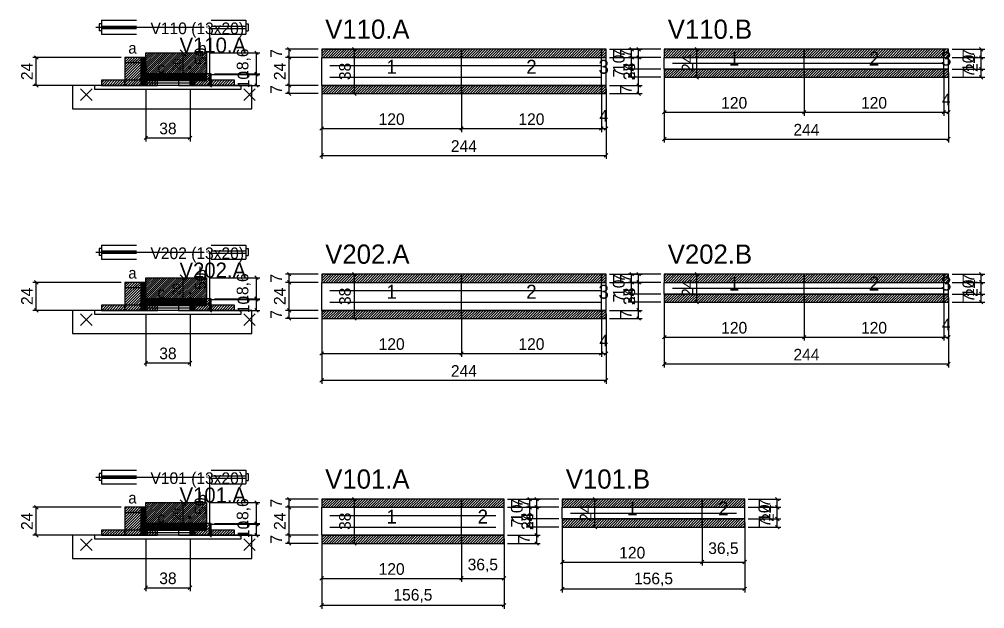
# Model space of a CAD drawing. Extents: x -9000 to 3070, y -3947 to 1250.
# Drawn here: x -69 to 760, y -3947 to -3441 of the extents above; entities that cross this region are included whole.
import ezdxf
from ezdxf.enums import TextEntityAlignment as Align

# ---------------------------------------------------------------- set-up
doc = ezdxf.new("R2010")
doc.units = 0
for name, color, linetype in [('5', 5, 'Continuous'), ('BARRA_ANCORAGEM', 126, 'Continuous'), ('barrote', 126, 'Continuous'), ('CONCRETO', 251, 'Continuous'), ('COTA', 241, 'Continuous'), ('Cota Seção (2x)', 241, 'Continuous'), ('detalhes', 7, 'Continuous'), ('Hachura', 251, 'Continuous'), ('HACHURACONCRETO', 251, 'Continuous'), ('Madeira', 126, 'Continuous'), ('NOMENCLATURA', 7, 'Continuous'), ('Painéis', 200, 'Continuous'), ('presilha', 224, 'Continuous'), ('SARR_2.2x5', 40, 'Continuous'), ('SARR_2.2x7', 40, 'Continuous'), ('SARRAFO_2_2X7', 40, 'Continuous'), ('SCO-___-LAJ', 224, 'Continuous'), ('TENSOR', 224, 'Continuous'), ('Texto Seção', 7, 'Continuous')]:
    doc.layers.add(name, color=color, linetype=linetype)
doc.dimstyles.new('PAINEL', dxfattribs={"dimtxt": 10, "dimasz": 3, "dimexe": 3, "dimexo": 3, "dimgap": 3, "dimtad": 1, "dimblk": 'OBLIQUE', "dimblk1": 'OBLIQUE', "dimcen": 2.5, "dimclrd": 4, "dimclre": 4, "dimclrt": 240, "dimazin": 3, "dimtfac": 1, "dimtmove": 0, "dimatfit": 3})
doc.dimstyles.new('SECAO2X', dxfattribs={"dimtxt": 7, "dimasz": 5, "dimexe": 3, "dimexo": 3, "dimgap": 2, "dimtad": 3, "dimblk": 'OBLIQUE', "dimblk1": 'OBLIQUE', "dimcen": 2.5, "dimclrd": 4, "dimclre": 4, "dimclrt": 1, "dimazin": 3, "dimtfac": 1, "dimtmove": 0, "dimatfit": 3})

# ---------------------------------------------------------------- blocks, each defined once
blk = doc.blocks.new('PAR_ESQ')
for p, q in [((-1, -1), (1, 1)), ((-1, 1), (1, -1))]:
    blk.add_line(p, q)
blk = doc.blocks.new('PAR_FUNDO_ESQ')
for p, q in [((-1, -1), (1, 1)), ((-1, 1), (1, -1))]:
    blk.add_line(p, q)
blk = doc.blocks.new('PAR_FUNDO_DIR')
for p, q in [((-1, -1), (1, 1)), ((-1, 1), (1, -1))]:
    blk.add_line(p, q)
blk = doc.blocks.new('par_int_esq')
for p, q in [((-1, -1), (1, 1)), ((-1, 1), (1, -1))]:
    blk.add_line(p, q)
blk = doc.blocks.new('par_int_dir')
for p, q in [((-1, -1), (1, 1)), ((-1, 1), (1, -1))]:
    blk.add_line(p, q)
blk = doc.blocks.new('_OBLIQUE')
at = {"color": 0, "linetype": 'BYBLOCK'}
blk.add_line((-0.5, -0.5), (0.5, 0.5), dxfattribs=at)

msp = doc.modelspace()

# ---------------------------------------------------------------- hatches: boundary and pattern name
at = {"layer": 'COTA'}
h = msp.add_hatch(dxfattribs=at)
h.set_pattern_fill('ANSI31', scale=0.4)
h.paths.add_polyline_path([(40, -3490), (40, -3470), (91.98, -3470), (91.98, -3488.6), (78, -3488.6), (78, -3490)])
h = msp.add_hatch(dxfattribs=at)
h.set_pattern_fill('ANSI31', scale=0.5)
h.paths.add_polyline_path([(191, -3474), (311, -3474), (311, -3467), (191, -3467)])
h = msp.add_hatch(dxfattribs=at)
h.set_pattern_fill('ANSI31', scale=0.5)
h.paths.add_polyline_path([(311, -3474), (431, -3474), (431, -3467), (311, -3467)])
h = msp.add_hatch(dxfattribs=at)
h.set_pattern_fill('ANSI31', scale=0.5)
h.paths.add_polyline_path([(431, -3474), (435, -3474), (435, -3467), (431, -3467)])
h = msp.add_hatch(dxfattribs=at)
h.set_pattern_fill('ANSI31', scale=0.5)
h.paths.add_polyline_path([(485, -3474), (605, -3474), (605, -3467), (485, -3467)])
h = msp.add_hatch(dxfattribs=at)
h.set_pattern_fill('ANSI31', scale=0.5)
h.paths.add_polyline_path([(605, -3474), (725, -3474), (725, -3467), (605, -3467)])
h = msp.add_hatch(dxfattribs=at)
h.set_pattern_fill('ANSI31', scale=0.5)
h.paths.add_polyline_path([(725, -3474), (729, -3474), (729, -3467), (725, -3467)])
h = msp.add_hatch(dxfattribs=at)
h.set_pattern_fill('ANSI31', scale=0.5)
h.paths.add_polyline_path([(485, -3491), (605, -3491), (605, -3484), (485, -3484)])
h = msp.add_hatch(dxfattribs=at)
h.set_pattern_fill('ANSI31', scale=0.5)
h.paths.add_polyline_path([(605, -3491), (725, -3491), (725, -3484), (605, -3484)])
h = msp.add_hatch(dxfattribs=at)
h.set_pattern_fill('ANSI31', scale=0.5)
h.paths.add_polyline_path([(725, -3491), (729, -3491), (729, -3484), (725, -3484)])
h = msp.add_hatch(dxfattribs=at)
h.set_pattern_fill('ANSI31', scale=0.5)
h.paths.add_polyline_path([(191, -3505), (311, -3505), (311, -3498), (191, -3498)])
h = msp.add_hatch(dxfattribs=at)
h.set_pattern_fill('ANSI31', scale=0.5)
h.paths.add_polyline_path([(311, -3505), (431, -3505), (431, -3498), (311, -3498)])
h = msp.add_hatch(dxfattribs=at)
h.set_pattern_fill('ANSI31', scale=0.5)
h.paths.add_polyline_path([(431, -3505), (435, -3505), (435, -3498), (431, -3498)])
h = msp.add_hatch(dxfattribs=at)
h.set_pattern_fill('ANSI31', scale=0.5)
h.paths.add_polyline_path([(191, -3667), (311, -3667), (311, -3660), (191, -3660)])
h = msp.add_hatch(dxfattribs=at)
h.set_pattern_fill('ANSI31', scale=0.5)
h.paths.add_polyline_path([(311, -3667), (431, -3667), (431, -3660), (311, -3660)])
h = msp.add_hatch(dxfattribs=at)
h.set_pattern_fill('ANSI31', scale=0.5)
h.paths.add_polyline_path([(431, -3667), (435, -3667), (435, -3660), (431, -3660)])
h = msp.add_hatch(dxfattribs=at)
h.set_pattern_fill('ANSI31', scale=0.5)
h.paths.add_polyline_path([(485, -3667), (605, -3667), (605, -3660), (485, -3660)])
h = msp.add_hatch(dxfattribs=at)
h.set_pattern_fill('ANSI31', scale=0.5)
h.paths.add_polyline_path([(605, -3667), (725, -3667), (725, -3660), (605, -3660)])
h = msp.add_hatch(dxfattribs=at)
h.set_pattern_fill('ANSI31', scale=0.5)
h.paths.add_polyline_path([(725, -3667), (729, -3667), (729, -3660), (725, -3660)])
h = msp.add_hatch(dxfattribs=at)
h.set_pattern_fill('ANSI31', scale=0.4)
h.paths.add_polyline_path([(40, -3683), (40, -3663), (91.98, -3663), (91.98, -3681.6), (78, -3681.6), (78, -3683)])
h = msp.add_hatch(dxfattribs=at)
h.set_pattern_fill('ANSI31', scale=0.5)
h.paths.add_polyline_path([(485, -3684), (605, -3684), (605, -3677), (485, -3677)])
h = msp.add_hatch(dxfattribs=at)
h.set_pattern_fill('ANSI31', scale=0.5)
h.paths.add_polyline_path([(605, -3684), (725, -3684), (725, -3677), (605, -3677)])
h = msp.add_hatch(dxfattribs=at)
h.set_pattern_fill('ANSI31', scale=0.5)
h.paths.add_polyline_path([(725, -3684), (729, -3684), (729, -3677), (725, -3677)])
h = msp.add_hatch(dxfattribs=at)
h.set_pattern_fill('ANSI31', scale=0.5)
h.paths.add_polyline_path([(191, -3698), (311, -3698), (311, -3691), (191, -3691)])
h = msp.add_hatch(dxfattribs=at)
h.set_pattern_fill('ANSI31', scale=0.5)
h.paths.add_polyline_path([(311, -3698), (431, -3698), (431, -3691), (311, -3691)])
h = msp.add_hatch(dxfattribs=at)
h.set_pattern_fill('ANSI31', scale=0.5)
h.paths.add_polyline_path([(431, -3698), (435, -3698), (435, -3691), (431, -3691)])
h = msp.add_hatch(dxfattribs=at)
h.set_pattern_fill('ANSI31', scale=0.4)
h.paths.add_polyline_path([(40, -3876), (40, -3856), (91.98, -3856), (91.98, -3874.6), (78, -3874.6), (78, -3876)])
h = msp.add_hatch(dxfattribs=at)
h.set_pattern_fill('ANSI31', scale=0.5)
h.paths.add_polyline_path([(191, -3860), (311, -3860), (311, -3853), (191, -3853)])
h = msp.add_hatch(dxfattribs=at)
h.set_pattern_fill('ANSI31', scale=0.5)
h.paths.add_polyline_path([(311, -3860), (347.5, -3860), (347.5, -3853), (311, -3853)])
h = msp.add_hatch(dxfattribs=at)
h.set_pattern_fill('ANSI31', scale=0.5)
h.paths.add_polyline_path([(397.5, -3860), (517.5, -3860), (517.5, -3853), (397.5, -3853)])
h = msp.add_hatch(dxfattribs=at)
h.set_pattern_fill('ANSI31', scale=0.5)
h.paths.add_polyline_path([(517.5, -3860), (554, -3860), (554, -3853), (517.5, -3853)])
h = msp.add_hatch(dxfattribs=at)
h.set_pattern_fill('ANSI31', scale=0.5)
h.paths.add_polyline_path([(397.5, -3877), (517.5, -3877), (517.5, -3870), (397.5, -3870)])
h = msp.add_hatch(dxfattribs=at)
h.set_pattern_fill('ANSI31', scale=0.5)
h.paths.add_polyline_path([(517.5, -3877), (554, -3877), (554, -3870), (517.5, -3870)])
h = msp.add_hatch(dxfattribs=at)
h.set_pattern_fill('ANSI31', scale=0.5)
h.paths.add_polyline_path([(191, -3891), (311, -3891), (311, -3884), (191, -3884)])
h = msp.add_hatch(dxfattribs=at)
h.set_pattern_fill('ANSI31', scale=0.5)
h.paths.add_polyline_path([(311, -3891), (347.5, -3891), (347.5, -3884), (311, -3884)])
at = {"layer": 'Hachura'}
h = msp.add_hatch(dxfattribs=at)
h.set_pattern_fill('ANSI31', scale=0.5)
h.paths.add_polyline_path([(22, -3498), (36, -3498), (36, -3474), (22, -3474)])
h = msp.add_hatch(dxfattribs=at)
h.set_pattern_fill('ANSI31', scale=0.5)
h.paths.add_polyline_path([(22, -3478.4), (36, -3478.4), (36, -3474), (22, -3474)])
h = msp.add_hatch(dxfattribs=at)
h.set_pattern_fill('SOLID')
h.paths.add_polyline_path([(36, -3498), (40, -3498), (40, -3474), (36, -3474)])
h = msp.add_hatch(dxfattribs=at)
h.set_pattern_fill('SOLID')
h.paths.add_polyline_path([(78, -3498), (82, -3498), (82, -3488), (78, -3488)])
h = msp.add_hatch(dxfattribs=at)
h.set_pattern_fill('SOLID')
h.paths.add_polyline_path([(78, -3488), (91.98, -3488), (91.98, -3494), (78, -3494)])
h = msp.add_hatch(dxfattribs=at)
h.set_pattern_fill('ANSI31', scale=0.5)
h.paths.add_polyline_path([(82, -3498), (96, -3498), (96, -3488), (82, -3488)])
h = msp.add_hatch(dxfattribs=at)
h.set_pattern_fill('ANSI31', scale=0.5)
h.paths.add_polyline_path([(82, -3492.4), (96, -3492.4), (96, -3488), (82, -3488)])
h = msp.add_hatch(dxfattribs=at)
h.set_pattern_fill('ANSI31', scale=0.5)
h.paths.add_polyline_path([(2, -3498), (22, -3498), (22, -3493.6), (2, -3493.6)])
h = msp.add_hatch(dxfattribs=at)
h.set_pattern_fill('SOLID')
h.paths.add_polyline_path([(40, -3493.6), (78, -3493.6), (78, -3490), (40, -3490)])
h = msp.add_hatch(dxfattribs=at)
h.set_pattern_fill('ANSI31', scale=0.5)
h.paths.add_polyline_path([(40, -3498), (50, -3498), (50, -3493.6), (40, -3493.6)])
h = msp.add_hatch(dxfattribs=at)
h.set_pattern_fill('ANSI31', scale=0.5)
h.paths.add_polyline_path([(96, -3498), (116, -3498), (116, -3493.6), (96, -3493.6)])
h = msp.add_hatch(dxfattribs=at)
h.set_pattern_fill('ANSI31', scale=0.5)
h.paths.add_polyline_path([(22, -3691), (36, -3691), (36, -3667), (22, -3667)])
h = msp.add_hatch(dxfattribs=at)
h.set_pattern_fill('ANSI31', scale=0.5)
h.paths.add_polyline_path([(22, -3671.4), (36, -3671.4), (36, -3667), (22, -3667)])
h = msp.add_hatch(dxfattribs=at)
h.set_pattern_fill('SOLID')
h.paths.add_polyline_path([(36, -3691), (40, -3691), (40, -3667), (36, -3667)])
h = msp.add_hatch(dxfattribs=at)
h.set_pattern_fill('ANSI31', scale=0.5)
h.paths.add_polyline_path([(2, -3691), (22, -3691), (22, -3686.6), (2, -3686.6)])
h = msp.add_hatch(dxfattribs=at)
h.set_pattern_fill('SOLID')
h.paths.add_polyline_path([(40, -3686.6), (78, -3686.6), (78, -3683), (40, -3683)])
h = msp.add_hatch(dxfattribs=at)
h.set_pattern_fill('ANSI31', scale=0.5)
h.paths.add_polyline_path([(40, -3691), (50, -3691), (50, -3686.6), (40, -3686.6)])
h = msp.add_hatch(dxfattribs=at)
h.set_pattern_fill('SOLID')
h.paths.add_polyline_path([(78, -3691), (82, -3691), (82, -3681), (78, -3681)])
h = msp.add_hatch(dxfattribs=at)
h.set_pattern_fill('SOLID')
h.paths.add_polyline_path([(78, -3681), (91.98, -3681), (91.98, -3687), (78, -3687)])
h = msp.add_hatch(dxfattribs=at)
h.set_pattern_fill('ANSI31', scale=0.5)
h.paths.add_polyline_path([(82, -3691), (96, -3691), (96, -3681), (82, -3681)])
h = msp.add_hatch(dxfattribs=at)
h.set_pattern_fill('ANSI31', scale=0.5)
h.paths.add_polyline_path([(82, -3685.4), (96, -3685.4), (96, -3681), (82, -3681)])
h = msp.add_hatch(dxfattribs=at)
h.set_pattern_fill('ANSI31', scale=0.5)
h.paths.add_polyline_path([(96, -3691), (116, -3691), (116, -3686.6), (96, -3686.6)])
h = msp.add_hatch(dxfattribs=at)
h.set_pattern_fill('ANSI31', scale=0.5)
h.paths.add_polyline_path([(22, -3884), (36, -3884), (36, -3860), (22, -3860)])
h = msp.add_hatch(dxfattribs=at)
h.set_pattern_fill('ANSI31', scale=0.5)
h.paths.add_polyline_path([(22, -3864.4), (36, -3864.4), (36, -3860), (22, -3860)])
h = msp.add_hatch(dxfattribs=at)
h.set_pattern_fill('SOLID')
h.paths.add_polyline_path([(36, -3884), (40, -3884), (40, -3860), (36, -3860)])
h = msp.add_hatch(dxfattribs=at)
h.set_pattern_fill('SOLID')
h.paths.add_polyline_path([(40, -3879.6), (78, -3879.6), (78, -3876), (40, -3876)])
h = msp.add_hatch(dxfattribs=at)
h.set_pattern_fill('SOLID')
h.paths.add_polyline_path([(78, -3884), (82, -3884), (82, -3874), (78, -3874)])
h = msp.add_hatch(dxfattribs=at)
h.set_pattern_fill('SOLID')
h.paths.add_polyline_path([(78, -3874), (91.98, -3874), (91.98, -3880), (78, -3880)])
h = msp.add_hatch(dxfattribs=at)
h.set_pattern_fill('ANSI31', scale=0.5)
h.paths.add_polyline_path([(82, -3884), (96, -3884), (96, -3874), (82, -3874)])
h = msp.add_hatch(dxfattribs=at)
h.set_pattern_fill('ANSI31', scale=0.5)
h.paths.add_polyline_path([(82, -3878.4), (96, -3878.4), (96, -3874), (82, -3874)])
h = msp.add_hatch(dxfattribs=at)
h.set_pattern_fill('ANSI31', scale=0.5)
h.paths.add_polyline_path([(2, -3884), (22, -3884), (22, -3879.6), (2, -3879.6)])
h = msp.add_hatch(dxfattribs=at)
h.set_pattern_fill('ANSI31', scale=0.5)
h.paths.add_polyline_path([(40, -3884), (50, -3884), (50, -3879.6), (40, -3879.6)])
h = msp.add_hatch(dxfattribs=at)
h.set_pattern_fill('ANSI31', scale=0.5)
h.paths.add_polyline_path([(96, -3884), (116, -3884), (116, -3879.6), (96, -3879.6)])
at = {"layer": 'HACHURACONCRETO'}
h = msp.add_hatch(dxfattribs=at)
h.set_pattern_fill('ANSI31', scale=0.3)
h.paths.add_polyline_path([(40, -3493.6), (78, -3493.6), (78, -3488), (40, -3488)])
h = msp.add_hatch(dxfattribs=at)
h.set_pattern_fill('ANSI31', scale=0.3)
h.paths.add_polyline_path([(40, -3686.6), (78, -3686.6), (78, -3681), (40, -3681)])
h = msp.add_hatch(dxfattribs=at)
h.set_pattern_fill('ANSI31', scale=0.3)
h.paths.add_polyline_path([(40, -3879.6), (78, -3879.6), (78, -3874), (40, -3874)])

# ---------------------------------------------------------------- linework, layer by layer
for p, q in [((0, -3445), (0, -3451)), ((2, -3445), (0, -3445)), ((2, -3442), (32, -3442)), ((2, -3442), (2, -3454)), ((96, -3442), (126, -3442)), ((126, -3442), (126, -3454)), ((126, -3445), (128, -3445)), ((128, -3445), (128, -3451)), ((2, -3451), (0, -3451)), ((2, -3447), (32, -3447)), ((2, -3449), (32, -3449)), ((2, -3454), (32, -3454)), ((96, -3447), (126, -3447)), ((96, -3449), (126, -3449)), ((96, -3454), (126, -3454)), ((126, -3451), (128, -3451)), ((2, -3635), (32, -3635)), ((2, -3635), (2, -3647)), ((96, -3635), (126, -3635)), ((126, -3635), (126, -3647)), ((0, -3638), (0, -3644)), ((2, -3638), (0, -3638)), ((2, -3644), (0, -3644)), ((2, -3640), (32, -3640)), ((2, -3642), (32, -3642)), ((96, -3640), (126, -3640)), ((96, -3642), (126, -3642)), ((126, -3638), (128, -3638)), ((126, -3644), (128, -3644)), ((128, -3638), (128, -3644)), ((2, -3647), (32, -3647)), ((96, -3647), (126, -3647)), ((0, -3831), (0, -3837)), ((2, -3831), (0, -3831)), ((2, -3828), (32, -3828)), ((2, -3828), (2, -3840)), ((2, -3833), (32, -3833)), ((2, -3835), (32, -3835)), ((96, -3828), (126, -3828)), ((96, -3833), (126, -3833)), ((96, -3835), (126, -3835)), ((126, -3828), (126, -3840)), ((126, -3831), (128, -3831)), ((128, -3831), (128, -3837)), ((2, -3837), (0, -3837)), ((2, -3840), (32, -3840)), ((96, -3840), (126, -3840)), ((126, -3837), (128, -3837))]:
    msp.add_line(p, q)
at = {"layer": 'BARRA_ANCORAGEM'}
for p, q in [((40, -3490.3), (78, -3490.3)), ((40, -3492.3), (40, -3490.3)), ((40, -3492.3), (78, -3492.3)), ((40, -3493.7), (78, -3493.7)), ((40, -3495.7), (40, -3493.7)), ((40, -3495.7), (78, -3495.7)), ((78, -3492.3), (78, -3490.3)), ((78, -3495.7), (78, -3493.7)), ((40, -3683.3), (78, -3683.3)), ((40, -3685.3), (40, -3683.3)), ((40, -3685.3), (78, -3685.3)), ((40, -3686.7), (78, -3686.7)), ((40, -3688.7), (40, -3686.7)), ((78, -3685.3), (78, -3683.3)), ((78, -3688.7), (78, -3686.7)), ((40, -3688.7), (78, -3688.7)), ((40, -3876.3), (78, -3876.3)), ((40, -3878.3), (40, -3876.3)), ((78, -3878.3), (78, -3876.3)), ((40, -3878.3), (78, -3878.3)), ((40, -3879.7), (78, -3879.7)), ((40, -3881.7), (40, -3879.7)), ((40, -3881.7), (78, -3881.7)), ((78, -3881.7), (78, -3879.7))]:
    msp.add_line(p, q, dxfattribs=at)
at = {"layer": 'barrote'}
for points in [[(-22.99, -3518), (130.99, -3518), (130.99, -3498), (-22.99, -3498)], [(-22.99, -3711), (130.99, -3711), (130.99, -3691), (-22.99, -3691)], [(-22.99, -3904), (130.99, -3904), (130.99, -3884), (-22.99, -3884)]]:
    msp.add_lwpolyline(points, close=True, dxfattribs=at)
at = {"layer": 'CONCRETO'}
for points in [[(40, -3490), (40, -3470), (91.98, -3470), (91.98, -3488.6), (78, -3488.6), (78, -3490)], [(40, -3683), (40, -3663), (91.98, -3663), (91.98, -3681.6), (78, -3681.6), (78, -3683)], [(40, -3876), (40, -3856), (91.98, -3856), (91.98, -3874.6), (78, -3874.6), (78, -3876)]]:
    msp.add_lwpolyline(points, close=True, dxfattribs=at)
at = {"layer": 'HACHURACONCRETO'}
for points in [[(40, -3493.6), (78, -3493.6), (78, -3488), (40, -3488)], [(40, -3686.6), (78, -3686.6), (78, -3681), (40, -3681)], [(40, -3879.6), (78, -3879.6), (78, -3874), (40, -3874)]]:
    msp.add_lwpolyline(points, close=True, dxfattribs=at)
at = {"layer": 'Madeira'}
for points in [[(22, -3498), (36, -3498), (36, -3474), (22, -3474)], [(22, -3478.4), (36, -3478.4), (36, -3474), (22, -3474)], [(82, -3498), (96, -3498), (96, -3488), (82, -3488)], [(82, -3492.4), (96, -3492.4), (96, -3488), (82, -3488)], [(2, -3498), (22, -3498), (22, -3493.6), (2, -3493.6)], [(22, -3498), (36, -3498), (36, -3493.6), (22, -3493.6)], [(40, -3498), (50, -3498), (50, -3493.6), (40, -3493.6)], [(68, -3498), (78, -3498), (78, -3493.6), (68, -3493.6)], [(96, -3498), (116, -3498), (116, -3493.6), (96, -3493.6)], [(22, -3691), (36, -3691), (36, -3667), (22, -3667)], [(22, -3671.4), (36, -3671.4), (36, -3667), (22, -3667)], [(2, -3691), (22, -3691), (22, -3686.6), (2, -3686.6)], [(22, -3691), (36, -3691), (36, -3686.6), (22, -3686.6)], [(40, -3691), (50, -3691), (50, -3686.6), (40, -3686.6)], [(68, -3691), (78, -3691), (78, -3686.6), (68, -3686.6)], [(82, -3691), (96, -3691), (96, -3681), (82, -3681)], [(82, -3685.4), (96, -3685.4), (96, -3681), (82, -3681)], [(96, -3691), (116, -3691), (116, -3686.6), (96, -3686.6)], [(22, -3884), (36, -3884), (36, -3860), (22, -3860)], [(22, -3864.4), (36, -3864.4), (36, -3860), (22, -3860)], [(82, -3884), (96, -3884), (96, -3874), (82, -3874)], [(82, -3878.4), (96, -3878.4), (96, -3874), (82, -3874)], [(2, -3884), (22, -3884), (22, -3879.6), (2, -3879.6)], [(22, -3884), (36, -3884), (36, -3879.6), (22, -3879.6)], [(40, -3884), (50, -3884), (50, -3879.6), (40, -3879.6)], [(68, -3884), (78, -3884), (78, -3879.6), (68, -3879.6)], [(96, -3884), (116, -3884), (116, -3879.6), (96, -3879.6)]]:
    msp.add_lwpolyline(points, close=True, dxfattribs=at)
at = {"layer": 'Painéis'}
for p, q in [((191, -3474), (311, -3474)), ((191, -3498), (191, -3474)), ((311, -3498), (311, -3474)), ((311, -3498), (311, -3474)), ((311, -3474), (431, -3474)), ((311, -3498), (311, -3474)), ((431, -3498), (431, -3474)), ((431, -3498), (431, -3474)), ((431, -3474), (435, -3474)), ((431, -3498), (431, -3474)), ((435, -3498), (435, -3474)), ((485, -3474), (605, -3474)), ((485, -3484), (485, -3474)), ((605, -3484), (605, -3474)), ((605, -3484), (605, -3474)), ((605, -3474), (725, -3474)), ((605, -3484), (605, -3474)), ((725, -3484), (725, -3474)), ((725, -3484), (725, -3474)), ((725, -3474), (729, -3474)), ((725, -3484), (725, -3474)), ((729, -3484), (729, -3474)), ((485, -3484), (605, -3484)), ((605, -3484), (725, -3484)), ((725, -3484), (729, -3484)), ((191, -3498), (311, -3498)), ((311, -3498), (431, -3498)), ((431, -3498), (435, -3498)), ((191, -3667), (311, -3667)), ((191, -3691), (191, -3667)), ((311, -3691), (311, -3667)), ((311, -3691), (311, -3667)), ((311, -3667), (431, -3667)), ((311, -3691), (311, -3667)), ((431, -3691), (431, -3667)), ((431, -3691), (431, -3667)), ((431, -3667), (435, -3667)), ((431, -3691), (431, -3667)), ((435, -3691), (435, -3667)), ((485, -3667), (605, -3667)), ((485, -3677), (485, -3667)), ((605, -3677), (605, -3667)), ((605, -3677), (605, -3667)), ((605, -3667), (725, -3667)), ((605, -3677), (605, -3667)), ((725, -3677), (725, -3667)), ((725, -3677), (725, -3667)), ((725, -3667), (729, -3667)), ((725, -3677), (725, -3667)), ((729, -3677), (729, -3667)), ((485, -3677), (605, -3677)), ((605, -3677), (725, -3677)), ((725, -3677), (729, -3677)), ((191, -3691), (311, -3691)), ((311, -3691), (431, -3691)), ((431, -3691), (435, -3691)), ((191, -3860), (311, -3860)), ((191, -3884), (191, -3860)), ((311, -3884), (311, -3860)), ((311, -3884), (311, -3860)), ((311, -3860), (347.5, -3860)), ((311, -3884), (311, -3860)), ((347.5, -3884), (347.5, -3860)), ((397.5, -3860), (517.5, -3860)), ((397.5, -3870), (397.5, -3860)), ((517.5, -3870), (517.5, -3860)), ((517.5, -3870), (517.5, -3860)), ((517.5, -3860), (554, -3860)), ((517.5, -3870), (517.5, -3860)), ((554, -3870), (554, -3860)), ((397.5, -3870), (517.5, -3870)), ((517.5, -3870), (554, -3870)), ((191, -3884), (311, -3884)), ((311, -3884), (347.5, -3884))]:
    msp.add_line(p, q, dxfattribs=at)
for points in [[(36, -3498), (40, -3498), (40, -3474), (36, -3474)], [(78, -3498), (82, -3498), (82, -3488), (78, -3488)], [(78, -3488), (91.98, -3488), (91.98, -3488.6), (78, -3488.6)], [(40, -3493.6), (78, -3493.6), (78, -3490), (40, -3490)], [(36, -3691), (40, -3691), (40, -3667), (36, -3667)], [(40, -3686.6), (78, -3686.6), (78, -3683), (40, -3683)], [(78, -3691), (82, -3691), (82, -3681), (78, -3681)], [(78, -3681), (91.98, -3681), (91.98, -3681.6), (78, -3681.6)], [(36, -3884), (40, -3884), (40, -3860), (36, -3860)], [(40, -3879.6), (78, -3879.6), (78, -3876), (40, -3876)], [(78, -3884), (82, -3884), (82, -3874), (78, -3874)], [(78, -3874), (91.98, -3874), (91.98, -3874.6), (78, -3874.6)]]:
    msp.add_lwpolyline(points, close=True, dxfattribs=at)
at = {"layer": 'presilha'}
for p, q in [((-16, -3511), (-6, -3501)), ((-16, -3501), (-6, -3511)), ((124, -3511), (134, -3501)), ((124, -3501), (134, -3511)), ((-16, -3704), (-6, -3694)), ((-16, -3694), (-6, -3704)), ((124, -3704), (134, -3694)), ((124, -3694), (134, -3704)), ((-16, -3897), (-6, -3887)), ((-16, -3887), (-6, -3897)), ((124, -3897), (134, -3887)), ((124, -3887), (134, -3897))]:
    msp.add_line(p, q, dxfattribs=at)
at = {"layer": 'SARR_2.2x5'}
for points in [[(492, -3479), (605, -3479)], [(492, -3479), (605, -3479)], [(605, -3479), (725, -3479)], [(605, -3479), (725, -3479)], [(492, -3672), (605, -3672)], [(492, -3672), (605, -3672)], [(605, -3672), (725, -3672)], [(605, -3672), (725, -3672)], [(404.5, -3865), (517.5, -3865)], [(404.5, -3865), (517.5, -3865)], [(517.5, -3865), (547, -3865)], [(517.5, -3865), (547, -3865)]]:
    msp.add_lwpolyline(points, dxfattribs=at)
at = {"layer": 'SARR_2.2x7'}
for points in [[(198, -3481), (311, -3481)], [(198, -3481), (311, -3481)], [(311, -3481), (431, -3481)], [(311, -3481), (431, -3481)], [(198, -3491), (311, -3491)], [(198, -3491), (311, -3491)], [(311, -3491), (431, -3491)], [(311, -3491), (431, -3491)], [(198, -3674), (311, -3674)], [(198, -3674), (311, -3674)], [(311, -3674), (431, -3674)], [(311, -3674), (431, -3674)], [(198, -3684), (311, -3684)], [(198, -3684), (311, -3684)], [(311, -3684), (431, -3684)], [(311, -3684), (431, -3684)], [(198, -3867), (311, -3867)], [(198, -3867), (311, -3867)], [(311, -3867), (340.5, -3867)], [(311, -3867), (340.5, -3867)], [(198, -3877), (311, -3877)], [(198, -3877), (311, -3877)], [(311, -3877), (340.5, -3877)], [(311, -3877), (340.5, -3877)]]:
    msp.add_lwpolyline(points, dxfattribs=at)
at = {"layer": 'SARRAFO_2_2X7'}
for p, q in [((36, -3483.2), (36, -3478.8)), ((36, -3478.8), (40, -3478.8)), ((40, -3483.2), (40, -3478.8)), ((36, -3483.2), (40, -3483.2)), ((36, -3493.2), (36, -3488.8)), ((36, -3488.8), (40, -3488.8)), ((36, -3493.2), (40, -3493.2)), ((40, -3493.2), (40, -3488.8)), ((78, -3495.2), (78, -3490.8)), ((78, -3490.8), (82, -3490.8)), ((78, -3495.2), (82, -3495.2)), ((82, -3495.2), (82, -3490.8)), ((36, -3676.2), (36, -3671.8)), ((36, -3671.8), (40, -3671.8)), ((36, -3676.2), (40, -3676.2)), ((40, -3676.2), (40, -3671.8)), ((36, -3686.2), (36, -3681.8)), ((36, -3681.8), (40, -3681.8)), ((36, -3686.2), (40, -3686.2)), ((40, -3686.2), (40, -3681.8)), ((78, -3688.2), (78, -3683.8)), ((78, -3683.8), (82, -3683.8)), ((82, -3688.2), (82, -3683.8)), ((78, -3688.2), (82, -3688.2)), ((36, -3869.2), (36, -3864.8)), ((36, -3864.8), (40, -3864.8)), ((36, -3869.2), (40, -3869.2)), ((40, -3869.2), (40, -3864.8)), ((36, -3879.2), (36, -3874.8)), ((36, -3874.8), (40, -3874.8)), ((40, -3879.2), (40, -3874.8)), ((78, -3881.2), (78, -3876.8)), ((78, -3876.8), (82, -3876.8)), ((82, -3881.2), (82, -3876.8)), ((36, -3879.2), (40, -3879.2)), ((78, -3881.2), (82, -3881.2))]:
    msp.add_line(p, q, dxfattribs=at)
at = {"layer": 'SCO-___-LAJ'}
for points in [[(191, -3474), (311, -3474), (311, -3467), (191, -3467)], [(311, -3474), (431, -3474), (431, -3467), (311, -3467)], [(431, -3474), (435, -3474), (435, -3467), (431, -3467)], [(485, -3474), (605, -3474), (605, -3467), (485, -3467)], [(605, -3474), (725, -3474), (725, -3467), (605, -3467)], [(725, -3474), (729, -3474), (729, -3467), (725, -3467)], [(485, -3491), (605, -3491), (605, -3484), (485, -3484)], [(605, -3491), (725, -3491), (725, -3484), (605, -3484)], [(725, -3491), (729, -3491), (729, -3484), (725, -3484)], [(-3.99, -3501.2), (121.99, -3501.2), (121.99, -3498), (-3.99, -3498)], [(191, -3505), (311, -3505), (311, -3498), (191, -3498)], [(311, -3505), (431, -3505), (431, -3498), (311, -3498)], [(431, -3505), (435, -3505), (435, -3498), (431, -3498)], [(191, -3667), (311, -3667), (311, -3660), (191, -3660)], [(311, -3667), (431, -3667), (431, -3660), (311, -3660)], [(431, -3667), (435, -3667), (435, -3660), (431, -3660)], [(485, -3667), (605, -3667), (605, -3660), (485, -3660)], [(605, -3667), (725, -3667), (725, -3660), (605, -3660)], [(725, -3667), (729, -3667), (729, -3660), (725, -3660)], [(485, -3684), (605, -3684), (605, -3677), (485, -3677)], [(605, -3684), (725, -3684), (725, -3677), (605, -3677)], [(725, -3684), (729, -3684), (729, -3677), (725, -3677)], [(-3.99, -3694.2), (121.99, -3694.2), (121.99, -3691), (-3.99, -3691)], [(191, -3698), (311, -3698), (311, -3691), (191, -3691)], [(311, -3698), (431, -3698), (431, -3691), (311, -3691)], [(431, -3698), (435, -3698), (435, -3691), (431, -3691)], [(191, -3860), (311, -3860), (311, -3853), (191, -3853)], [(311, -3860), (347.5, -3860), (347.5, -3853), (311, -3853)], [(397.5, -3860), (517.5, -3860), (517.5, -3853), (397.5, -3853)], [(517.5, -3860), (554, -3860), (554, -3853), (517.5, -3853)], [(397.5, -3877), (517.5, -3877), (517.5, -3870), (397.5, -3870)], [(517.5, -3877), (554, -3877), (554, -3870), (517.5, -3870)], [(-3.99, -3887.2), (121.99, -3887.2), (121.99, -3884), (-3.99, -3884)], [(191, -3891), (311, -3891), (311, -3884), (191, -3884)], [(311, -3891), (347.5, -3891), (347.5, -3884), (311, -3884)]]:
    msp.add_lwpolyline(points, close=True, dxfattribs=at)
at = {"layer": 'TENSOR'}
for p, q in [((-3, -3448), (89.98, -3448)), ((-3, -3641), (89.98, -3641)), ((-3, -3834), (89.98, -3834))]:
    msp.add_line(p, q, dxfattribs=at)

# ---------------------------------------------------------------- block references
at = {"layer": 'Painéis'}
for name, p in [('par_int_esq', (40, -3483)), ('PAR_FUNDO_ESQ', (40, -3488)), ('par_int_dir', (78, -3483)), ('PAR_FUNDO_DIR', (78, -3488)), ('PAR_ESQ', (36, -3493)), ('par_int_esq', (40, -3676)), ('par_int_dir', (78, -3676)), ('PAR_ESQ', (36, -3686)), ('PAR_FUNDO_ESQ', (40, -3681)), ('PAR_FUNDO_DIR', (78, -3681)), ('par_int_esq', (40, -3869)), ('par_int_dir', (78, -3869)), ('PAR_FUNDO_ESQ', (40, -3874)), ('PAR_FUNDO_DIR', (78, -3874)), ('PAR_ESQ', (36, -3879))]:
    msp.add_blockref(name, p, dxfattribs=at)

# ---------------------------------------------------------------- texts
at = {"layer": '5'}
for s, p in [('1', (545, -3475)), ('2', (665, -3475)), ('3', (727, -3475)), ('1', (251, -3482)), ('2', (371, -3482)), ('3', (433, -3482)), ('1', (545, -3668)), ('2', (665, -3668)), ('3', (727, -3668)), ('1', (251, -3675)), ('2', (371, -3675)), ('3', (433, -3675)), ('1', (457.5, -3861)), ('2', (535.75, -3861)), ('1', (251, -3868)), ('2', (329.25, -3868))]:
    msp.add_text(s, height=12, dxfattribs=at).set_placement(p, align=Align.MIDDLE_CENTER)
at = {"layer": 'detalhes'}
for s, p in [('a', (25, -3470.7)), ('b', (85, -3470.7)), ('c', (50, -3487.5)), ('b', (85, -3663.7)), ('a', (25, -3663.7)), ('c', (50, -3680.5)), ('a', (25, -3856.7)), ('b', (85, -3856.7)), ('c', (50, -3873.5))]:
    msp.add_text(s, height=9.6, dxfattribs=at).set_placement(p)
at = {"layer": 'NOMENCLATURA'}
for s, p in [('V110.A', (194, -3458)), ('V110.B', (488, -3458)), ('V202.A', (194, -3651)), ('V202.B', (488, -3651)), ('V101.A', (194, -3844)), ('V101.B', (400.5, -3844))]:
    msp.add_text(s, height=16.5, dxfattribs=at).set_placement(p)
at = {"layer": 'Texto Seção'}
for s, height, p in [('V110 (13x20)', 10, (44, -3454)), ('V110.A', 13, (69, -3470)), ('V202 (13x20)', 10, (44, -3647)), ('V202.A', 13, (69, -3663)), ('V101 (13x20)', 10, (44, -3840)), ('V101.A', 13, (69, -3856))]:
    msp.add_text(s, height=height, dxfattribs=at).set_placement(p)

# ---------------------------------------------------------------- dimensions: what is measured, and where the dimension line sits
at = {"layer": 'COTA'}
for base, p1, p2 in [((94.98, -3498), (96, -3498), (96, -3448)), ((134.98, -3488.6), (91.98, -3488.6), (91.98, -3470)), ((163, -3474), (191, -3474), (191, -3467)), ((219, -3505), (191, -3505), (191, -3467)), ((463, -3505), (435, -3505), (435, -3467)), ((463, -3474), (435, -3474), (435, -3467)), ((457, -3474), (485, -3474), (485, -3467)), ((457, -3484), (485, -3484), (485, -3474)), ((513, -3491), (485, -3491), (485, -3467)), ((757, -3491), (729, -3491), (729, -3467)), ((757, -3474), (729, -3474), (729, -3467)), ((757, -3484), (729, -3484), (729, -3474)), ((-54, -3498), (2, -3498), (22, -3474)), ((163, -3498), (191, -3498), (191, -3474)), ((463, -3498), (435, -3498), (435, -3474)), ((134.98, -3498), (96, -3498), (96, -3488)), ((457, -3491), (485, -3491), (485, -3484)), ((757, -3491), (729, -3491), (729, -3484)), ((163, -3505), (191, -3505), (191, -3498)), ((463, -3505), (435, -3505), (435, -3498)), ((94.98, -3691), (96, -3691), (96, -3641)), ((134.98, -3681.6), (91.98, -3681.6), (91.98, -3663)), ((163, -3667), (191, -3667), (191, -3660)), ((219, -3698), (191, -3698), (191, -3660)), ((463, -3698), (435, -3698), (435, -3660)), ((463, -3667), (435, -3667), (435, -3660)), ((457, -3667), (485, -3667), (485, -3660)), ((513, -3684), (485, -3684), (485, -3660)), ((757, -3684), (729, -3684), (729, -3660)), ((757, -3667), (729, -3667), (729, -3660)), ((-54, -3691), (2, -3691), (22, -3667)), ((163, -3691), (191, -3691), (191, -3667)), ((463, -3691), (435, -3691), (435, -3667)), ((457, -3677), (485, -3677), (485, -3667)), ((757, -3677), (729, -3677), (729, -3667)), ((134.98, -3691), (96, -3691), (96, -3681)), ((457, -3684), (485, -3684), (485, -3677)), ((757, -3684), (729, -3684), (729, -3677)), ((163, -3698), (191, -3698), (191, -3691)), ((463, -3698), (435, -3698), (435, -3691)), ((94.98, -3884), (96, -3884), (96, -3834)), ((134.98, -3874.6), (91.98, -3874.6), (91.98, -3856)), ((163, -3860), (191, -3860), (191, -3853)), ((219, -3891), (191, -3891), (191, -3853)), ((375.5, -3891), (347.5, -3891), (347.5, -3853)), ((375.5, -3860), (347.5, -3860), (347.5, -3853)), ((369.5, -3860), (397.5, -3860), (397.5, -3853)), ((425.5, -3877), (397.5, -3877), (397.5, -3853)), ((582, -3877), (554, -3877), (554, -3853)), ((582, -3860), (554, -3860), (554, -3853)), ((-54, -3884), (2, -3884), (22, -3860)), ((163, -3884), (191, -3884), (191, -3860)), ((375.5, -3884), (347.5, -3884), (347.5, -3860)), ((369.5, -3870), (397.5, -3870), (397.5, -3860)), ((582, -3870), (554, -3870), (554, -3860)), ((369.5, -3877), (397.5, -3877), (397.5, -3870)), ((582, -3877), (554, -3877), (554, -3870)), ((134.98, -3884), (96, -3884), (96, -3874)), ((163, -3891), (191, -3891), (191, -3884)), ((375.5, -3891), (347.5, -3891), (347.5, -3884))]:
    msp.add_linear_dim(base=base, p1=p1, p2=p2, angle=90, dimstyle='PAINEL', dxfattribs=at).render()
for base, p1, p2 in [((485, -3521), (485, -3484), (605, -3484)), ((485, -3544), (485, -3484), (729, -3484)), ((605, -3521), (605, -3484), (725, -3484)), ((725, -3521), (725, -3484), (729, -3484)), ((40, -3543), (40, -3498), (78, -3498)), ((191, -3535), (191, -3498), (311, -3498)), ((191, -3558), (191, -3498), (435, -3498)), ((311, -3535), (311, -3498), (431, -3498)), ((431, -3535), (431, -3498), (435, -3498)), ((485, -3714), (485, -3677), (605, -3677)), ((485, -3737), (485, -3677), (729, -3677)), ((605, -3714), (605, -3677), (725, -3677)), ((725, -3714), (725, -3677), (729, -3677)), ((40, -3736), (40, -3691), (78, -3691)), ((191, -3728), (191, -3691), (311, -3691)), ((191, -3751), (191, -3691), (435, -3691)), ((311, -3728), (311, -3691), (431, -3691)), ((431, -3728), (431, -3691), (435, -3691)), ((397.5, -3907), (397.5, -3870), (517.5, -3870)), ((397.5, -3930), (397.5, -3870), (554, -3870)), ((517.5, -3907), (517.5, -3870), (554, -3870)), ((40, -3929), (40, -3884), (78, -3884)), ((191, -3921), (191, -3884), (311, -3884)), ((191, -3944), (191, -3884), (347.5, -3884)), ((311, -3921), (311, -3884), (347.5, -3884))]:
    msp.add_linear_dim(base=base, p1=p1, p2=p2, dimstyle='PAINEL', dxfattribs=at).render()
at = {"layer": 'Cota Seção (2x)'}
for base, p1, p2 in [((72, -3490), (40, -3490), (40, -3470)), ((72, -3683), (40, -3683), (40, -3663)), ((72, -3876), (40, -3876), (40, -3856))]:
    msp.add_linear_dim(base=base, p1=p1, p2=p2, angle=90, dimstyle='SECAO2X', dxfattribs=at).render()

doc.saveas('drawing.dxf')
